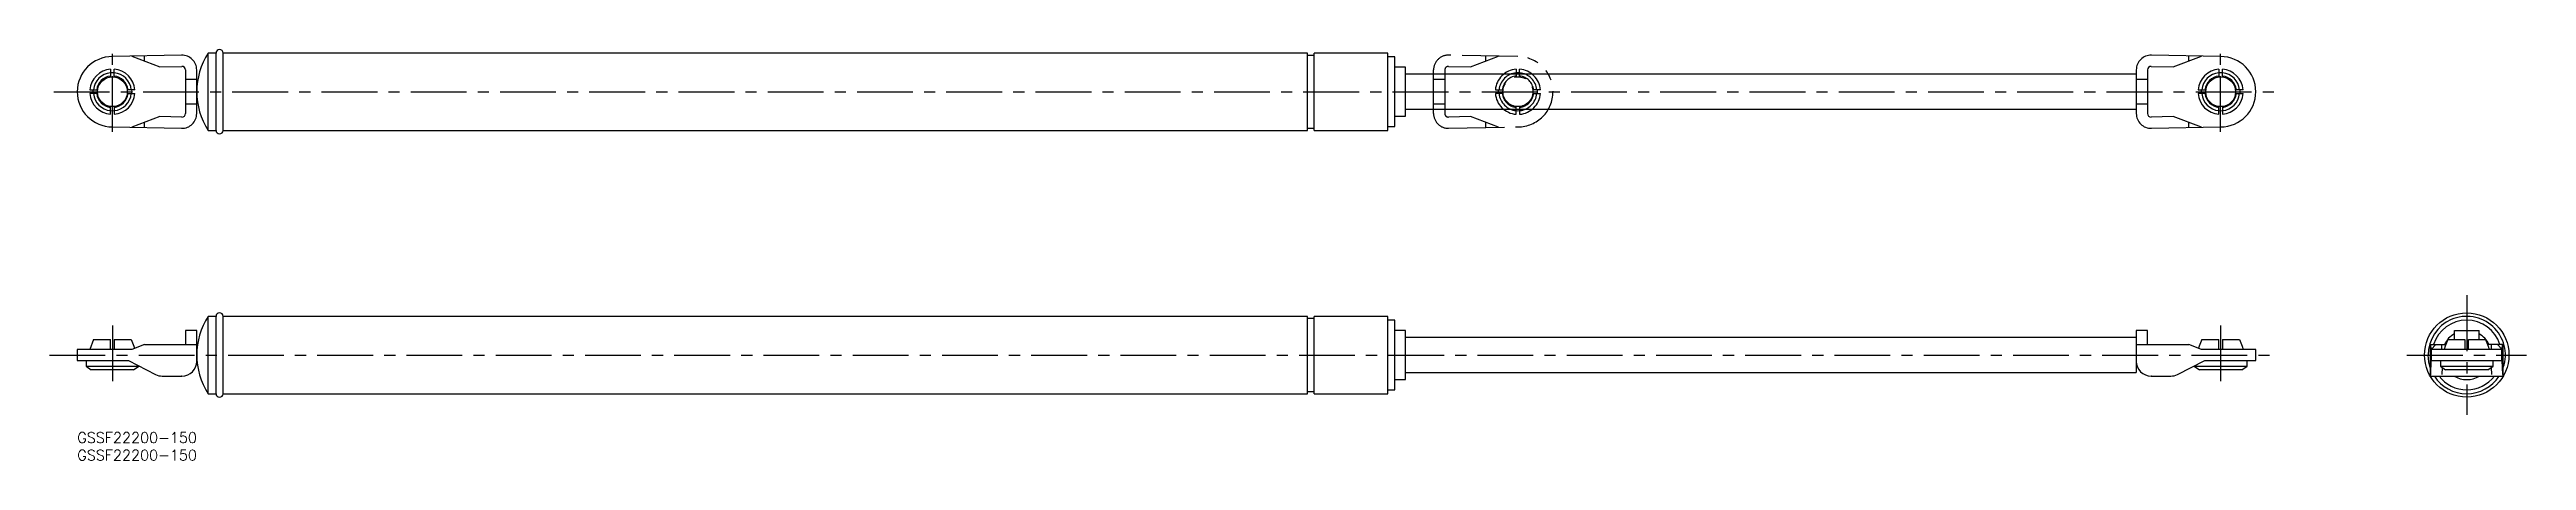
# Model space of a CAD drawing. Extents: x -8 to 697, y -8 to 109.
import ezdxf

# ---------------------------------------------------------------- set-up
doc = ezdxf.new("R2010")
doc.units = 0
doc.header["$LTSCALE"] = 0.5
doc.linetypes.add('CENTER', pattern=[50.8, 31.75, -6.35, 6.35, -6.35])
doc.linetypes.add('PHANTOM', pattern=[63.5, 31.75, -6.35, 6.35, -6.35, 6.35, -6.35])
for name, color, linetype in [('MSM_CENTER', 1, 'CENTER'), ('MSM_CONTINUOUS', 7, 'CONTINUOUS'), ('MSM_IMAGINARY', 6, 'PHANTOM'), ('MSM_PART_NUMBER', 7, 'CONTINUOUS')]:
    doc.layers.add(name, color=color, linetype=linetype)
doc.styles.get("Standard").update_dxf_attribs({"font": 'txt.shx', "height": 3, "bigfont": 'bigfont.shx'})

msp = doc.modelspace()

# ---------------------------------------------------------------- linework, layer by layer
at = {"layer": 'MSM_CENTER'}
for p, q in [((10, 85.47), (10, 108.35)), ((610, 85.47), (610, 108.35)), ((-6.67, 96.91), (627.28, 96.91)), ((680.03, 39), (680.03, 5)), ((10, 30.4), (10, 13.8)), ((610, 30.4), (610, 13.8)), ((-7.89, 22), (626.67, 22)), ((663.03, 22), (697.03, 22))]:
    msp.add_line(p, q, dxfattribs=at)
at = {"layer": 'MSM_CONTINUOUS'}
for p, q in [((29.71, 107.32), (10, 106.91)), ((15.5, 107.03), (23.5, 103.99)), ((19.09, 105.66), (19.09, 107.1)), ((39.5, 107.91), (37.3, 107.91)), ((37.3, 85.91), (37.3, 107.91)), ((39.5, 85.91), (39.5, 107.91)), ((350.1, 107.91), (41.5, 107.91)), ((41.5, 85.91), (41.5, 107.91)), ((350.1, 85.91), (350.1, 107.91)), ((352, 107.26), (350.1, 107.26)), ((373, 107.91), (352, 107.91)), ((352, 85.91), (352, 107.91)), ((373, 85.91), (373, 107.91)), ((375, 106.81), (373, 106.81)), ((375, 87.01), (375, 106.81)), ((610, 106.91), (590.29, 107.32)), ((596.5, 103.99), (604.5, 107.03)), ((600.91, 105.66), (600.91, 107.1)), ((9.5, 103.33), (9.5, 101.13)), ((9.5, 102.39), (10, 102.41)), ((10, 102.41), (10.5, 102.39)), ((10.5, 101.13), (10.5, 103.33)), ((23.5, 103.99), (29.78, 104.12)), ((30.8, 103.12), (30.8, 90.7)), ((34, 100.41), (30.8, 100.41)), ((34, 90.7), (34, 103.12)), ((378, 103.91), (375, 103.91)), ((378, 89.91), (378, 103.91)), ((586, 101.91), (378, 101.91)), ((586, 103.12), (586, 90.7)), ((589.2, 100.41), (586, 100.41)), ((589.2, 103.12), (589.2, 90.7)), ((590.22, 104.12), (596.5, 103.99)), ((609.5, 103.33), (609.5, 101.13)), ((609.5, 102.39), (610, 102.41)), ((610, 102.41), (610.5, 102.39)), ((610.5, 101.13), (610.5, 103.33)), ((3.58, 97.41), (5.78, 97.41)), ((5.78, 96.41), (3.58, 96.41)), ((4.5, 96.91), (4.52, 97.41)), ((4.52, 96.41), (4.5, 96.91)), ((9.5, 90.49), (9.5, 92.69)), ((10.5, 92.69), (10.5, 90.49)), ((16.42, 97.41), (14.22, 97.41)), ((14.22, 96.41), (16.42, 96.41)), ((15.48, 97.41), (15.5, 96.91)), ((15.5, 96.91), (15.48, 96.41)), ((34, 93.41), (30.8, 93.41)), ((378, 91.91), (586, 91.91)), ((589.2, 93.41), (586, 93.41)), ((603.58, 97.41), (605.78, 97.41)), ((605.78, 96.41), (603.58, 96.41)), ((604.5, 96.91), (604.52, 97.41)), ((604.52, 96.41), (604.5, 96.91)), ((609.5, 90.49), (609.5, 92.69)), ((610.5, 92.69), (610.5, 90.49)), ((616.42, 97.41), (614.22, 97.41)), ((614.22, 96.41), (616.42, 96.41)), ((615.48, 97.41), (615.5, 96.91)), ((615.5, 96.91), (615.48, 96.41)), ((10, 91.41), (9.5, 91.43)), ((10.5, 91.43), (10, 91.41)), ((10, 86.91), (29.71, 86.5)), ((23.5, 89.83), (15.5, 86.8)), ((19.09, 86.72), (19.09, 88.16)), ((29.78, 89.7), (23.5, 89.83)), ((37.3, 85.91), (39.5, 85.91)), ((41.5, 85.91), (350.1, 85.91)), ((350.1, 86.56), (352, 86.56)), ((352, 85.91), (373, 85.91)), ((373, 87.01), (375, 87.01)), ((375, 89.91), (378, 89.91)), ((596.5, 89.83), (590.22, 89.7)), ((590.29, 86.5), (610, 86.91)), ((604.5, 86.8), (596.5, 89.83)), ((600.91, 86.72), (600.91, 88.16)), ((610, 91.41), (609.5, 91.43)), ((610.5, 91.43), (610, 91.41)), ((34, 29), (30.8, 29)), ((30.8, 29), (30.8, 25)), ((34, 20.2), (34, 29)), ((39.5, 33), (37.3, 33)), ((37.3, 11), (37.3, 33)), ((39.5, 11), (39.5, 33)), ((350.1, 33), (41.5, 33)), ((41.5, 11), (41.5, 33)), ((350.1, 11), (350.1, 33)), ((352, 32.35), (350.1, 32.35)), ((373, 33), (352, 33)), ((352, 11), (352, 33)), ((373, 11), (373, 33)), ((375, 31.9), (373, 31.9)), ((375, 12.1), (375, 31.9)), ((378, 29), (375, 29)), ((378, 15), (378, 29)), ((589.2, 29), (586, 29)), ((586, 29), (586, 17)), ((589.2, 25), (589.2, 29)), ((676.53, 26.4), (676.53, 29)), ((676.53, 29), (683.53, 29)), ((683.53, 26.4), (683.53, 29)), ((0, 23.6), (0, 20.4)), ((15.5, 23.6), (0, 23.6)), ((4.62, 26.4), (3.58, 23.6)), ((4.62, 26.4), (9.5, 26.4)), ((9.5, 23.6), (9.5, 26.4)), ((10.5, 26.4), (15.38, 26.4)), ((10.5, 26.4), (10.5, 23.6)), ((15.38, 26.4), (16.09, 24.47)), ((19.09, 25), (15.5, 23.6)), ((16.09, 24.47), (16.3, 23.91)), ((19.09, 25), (34, 25)), ((586, 27), (378, 27)), ((586, 25), (600.91, 25)), ((604.5, 23.6), (600.91, 25)), ((603.91, 24.47), (603.7, 23.91)), ((604.62, 26.4), (603.91, 24.47)), ((620, 23.6), (604.5, 23.6)), ((604.62, 26.4), (609.5, 26.4)), ((609.5, 23.6), (609.5, 26.4)), ((610.5, 26.4), (610.5, 23.6)), ((610.5, 26.4), (615.38, 26.4)), ((615.38, 26.4), (616.09, 24.47)), ((616.09, 24.47), (616.42, 23.6)), ((620, 20.4), (620, 23.6)), ((669.2, 20.04), (669.03, 22)), ((669.62, 25), (669.62, 16)), ((669.62, 25), (674.13, 25)), ((669.62, 25), (669.62, 25)), ((669.91, 23.6), (669.84, 25)), ((671.27, 25), (669.91, 23.6)), ((690.14, 23.6), (669.91, 23.6)), ((670.03, 20.4), (670.03, 23.6)), ((672.95, 23.6), (672.95, 25)), ((673.93, 24.47), (673.61, 23.6)), ((674.65, 26.4), (673.93, 24.47)), ((674.65, 26.4), (679.53, 26.4)), ((679.53, 26.4), (679.53, 23.6)), ((680.53, 26.4), (685.4, 26.4)), ((680.53, 23.6), (680.53, 26.4)), ((685.4, 26.4), (686.12, 24.47)), ((690.44, 25), (685.93, 25)), ((686.12, 24.47), (686.45, 23.6)), ((687.11, 23.6), (687.11, 25)), ((688.78, 25), (690.14, 23.6)), ((690.03, 20.4), (690.03, 23.6)), ((690.14, 23.6), (690.22, 25)), ((690.44, 16), (690.44, 25)), ((690.44, 25), (690.44, 25)), ((0, 20.4), (14.54, 20.4)), ((2.5, 20.4), (2.5, 18.8)), ((2.5, 18.8), (4, 17.8)), ((2.5, 18.8), (17.5, 18.8)), ((16, 17.8), (4, 17.8)), ((14.54, 20.4), (22.3, 16.46)), ((16, 17.8), (17.5, 18.8)), ((17.5, 18.8), (17.5, 18.9)), ((24.2, 16), (29.71, 16)), ((29.8, 16), (29.71, 16)), ((375, 15), (378, 15)), ((378, 17), (586, 17)), ((590.29, 16), (590.2, 16)), ((590.29, 16), (595.8, 16)), ((597.7, 16.46), (605.46, 20.4)), ((602.5, 18.9), (602.5, 18.8)), ((602.5, 18.8), (604, 17.8)), ((602.5, 18.8), (617.5, 18.8)), ((616, 17.8), (604, 17.8)), ((605.46, 20.4), (620, 20.4)), ((616, 17.8), (617.5, 18.8)), ((617.5, 18.8), (617.5, 20.4)), ((669.62, 18.45), (669.2, 20.04)), ((669.62, 16), (690.44, 16)), ((669.62, 16), (669.62, 16)), ((669.73, 16), (669.73, 16)), ((669.73, 16), (669.74, 16)), ((669.74, 16.04), (669.75, 16.06)), ((669.74, 16.03), (669.74, 16.04)), ((669.74, 16.02), (669.74, 16.03)), ((669.74, 16.01), (669.74, 16.02)), ((669.74, 16), (669.74, 16.01)), ((669.74, 16.01), (669.74, 16.01)), ((669.75, 16.13), (669.76, 16.15)), ((669.75, 16.11), (669.75, 16.13)), ((669.75, 16.09), (669.75, 16.11)), ((669.75, 16.07), (669.75, 16.09)), ((669.75, 16.06), (669.75, 16.07)), ((669.76, 16.28), (669.77, 16.31)), ((669.76, 16.25), (669.76, 16.28)), ((669.76, 16.22), (669.76, 16.25)), ((669.76, 16.2), (669.76, 16.22)), ((669.76, 16.17), (669.76, 16.2)), ((669.76, 16.15), (669.76, 16.17)), ((669.77, 16.46), (669.93, 20.4)), ((669.77, 16.42), (669.77, 16.46)), ((669.77, 16.38), (669.77, 16.42)), ((669.77, 16.35), (669.77, 16.38)), ((669.77, 16.31), (669.77, 16.35)), ((669.93, 20.4), (690.12, 20.4)), ((672.53, 20.4), (672.53, 18.8)), ((672.53, 18.8), (674.03, 17.8)), ((672.53, 18.8), (687.53, 18.8)), ((673.05, 18.45), (672.97, 16.46)), ((686.03, 17.8), (674.03, 17.8)), ((686.03, 17.8), (687.53, 18.8)), ((687, 18.45), (687.08, 16.46)), ((687.53, 18.8), (687.53, 20.4)), ((690.28, 16.46), (690.12, 20.4)), ((690.28, 16.46), (690.29, 16.42)), ((690.29, 16.42), (690.29, 16.38)), ((690.29, 16.38), (690.29, 16.35)), ((690.29, 16.35), (690.29, 16.31)), ((690.29, 16.31), (690.29, 16.28)), ((690.29, 16.28), (690.29, 16.25)), ((690.29, 16.25), (690.3, 16.22)), ((690.3, 16.22), (690.3, 16.2)), ((690.3, 16.2), (690.3, 16.17)), ((690.3, 16.17), (690.3, 16.15)), ((690.3, 16.15), (690.3, 16.13)), ((690.3, 16.13), (690.3, 16.11)), ((690.3, 16.11), (690.31, 16.09)), ((690.31, 16.09), (690.31, 16.07)), ((690.31, 16.07), (690.31, 16.06)), ((690.31, 16.06), (690.31, 16.04)), ((690.31, 16.04), (690.31, 16.03)), ((690.31, 16.03), (690.31, 16.02)), ((690.31, 16.02), (690.32, 16.01)), ((690.32, 16.01), (690.32, 16.01)), ((690.32, 16.01), (690.32, 16)), ((690.32, 16), (690.32, 16)), ((690.32, 16), (690.32, 16)), ((690.44, 16), (690.44, 16)), ((37.3, 11), (39.5, 11)), ((41.5, 11), (350.1, 11)), ((350.1, 11.65), (352, 11.65)), ((352, 11), (373, 11)), ((373, 12.1), (375, 12.1))]:
    msp.add_line(p, q, dxfattribs=at)
for centre, radius in [((10, 96.91), 4.25), ((610, 96.91), 4.25), ((680.03, 22), 12)]:
    msp.add_circle(centre, radius, dxfattribs=at)
for centre, radius, start, end in [((10, 96.91), 10, 90, 270), ((29.8, 103.12), 4.2, 0, 91.19349), ((54, 96.91), 20, 146.63299, 213.36701), ((40.5, 107.91), 1, 0, 180), ((590.2, 103.12), 4.2, 88.80651, 180), ((610, 96.91), 10, 270, 90), ((10, 96.91), 6.44, 94.45407, 175.54593), ((10, 96.91), 5.4, 95.31277, 174.68723), ((10, 96.91), 4.5, 96.37937, 173.62063), ((10, 96.91), 6.44, 4.45407, 85.54593), ((10, 96.91), 5.4, 5.31277, 84.68723), ((10, 96.91), 4.5, 6.37937, 83.62063), ((29.8, 103.12), 1, 0, 91.19349), ((590.2, 103.12), 1, 88.80651, 180), ((610, 96.91), 6.44, 94.45407, 175.54593), ((610, 96.91), 5.4, 95.31277, 174.68723), ((610, 96.91), 4.5, 96.37937, 173.62063), ((610, 96.91), 6.44, 4.45407, 85.54593), ((610, 96.91), 5.4, 5.31277, 84.68723), ((610, 96.91), 4.5, 6.37937, 83.62063), ((10, 96.91), 6.44, 184.45407, 265.54593), ((10, 96.91), 5.4, 185.31277, 264.68723), ((10, 96.91), 4.5, 186.37937, 263.62063), ((10, 96.91), 5.4, 275.31277, 354.68723), ((10, 96.91), 6.44, 274.45407, 355.54593), ((10, 96.91), 4.5, 276.37937, 353.62063), ((610, 96.91), 6.44, 184.45407, 265.54593), ((610, 96.91), 5.4, 185.31277, 264.68723), ((610, 96.91), 4.5, 186.37937, 263.62063), ((610, 96.91), 4.5, 276.37937, 353.62063), ((610, 96.91), 5.4, 275.31277, 354.68723), ((610, 96.91), 6.44, 274.45407, 355.54593), ((29.8, 90.7), 4.2, 268.80651, 0), ((29.8, 90.7), 1, 268.80651, 0), ((40.5, 85.91), 1, 180, 0), ((590.2, 90.7), 4.2, 180, 271.19349), ((590.2, 90.7), 1, 180, 271.19349), ((54, 22), 20, 146.63299, 213.36701), ((40.5, 33), 1, 0, 180), ((680.03, 22), 11, 341.17491, 180), ((680.03, 22), 9.9, 17.6397, 162.3603), ((680.03, 22), 7, 120, 154.62307), ((680.03, 22), 7, 25.37693, 60), ((24.2, 20.2), 4.2, 243.03406, 270), ((29.8, 20.2), 4.2, 270, 0), ((590.2, 20.2), 4.2, 180, 270), ((595.8, 20.2), 4.2, 270, 296.96594), ((680.03, 22), 11, 213.05573, 326.94427), ((680.03, 22), 9.9, 217.3052, 322.6948), ((680.03, 22), 7, 238.99728, 301.00272), ((40.5, 11), 1, 180, 0)]:
    msp.add_arc(centre, radius, start, end, dxfattribs=at)
at = {"layer": 'MSM_IMAGINARY'}
for p, q in [((410, 106.91), (390.29, 107.32)), ((396.5, 103.99), (404.5, 107.03)), ((400.91, 105.66), (400.91, 107.1)), ((386, 90.7), (386, 103.12)), ((389.2, 100.41), (386, 100.41)), ((389.2, 103.12), (389.2, 90.7)), ((390.22, 104.12), (396.5, 103.99)), ((409.5, 103.33), (409.5, 101.13)), ((409.5, 102.39), (410, 102.41)), ((410, 102.41), (410.5, 102.39)), ((410.5, 101.13), (410.5, 103.33)), ((389.2, 93.41), (386, 93.41)), ((403.58, 97.41), (405.78, 97.41)), ((405.78, 96.41), (403.58, 96.41)), ((404.5, 96.91), (404.52, 97.41)), ((404.52, 96.41), (404.5, 96.91)), ((409.5, 90.49), (409.5, 92.69)), ((410.5, 92.69), (410.5, 90.49)), ((416.42, 97.41), (414.22, 97.41)), ((414.22, 96.41), (416.42, 96.41)), ((415.48, 97.41), (415.5, 96.91)), ((415.5, 96.91), (415.48, 96.41)), ((396.5, 89.83), (390.22, 89.7)), ((390.29, 86.5), (410, 86.91)), ((404.5, 86.8), (396.5, 89.83)), ((400.91, 86.72), (400.91, 88.16)), ((410, 91.41), (409.5, 91.43)), ((410.5, 91.43), (410, 91.41))]:
    msp.add_line(p, q, dxfattribs=at)
msp.add_circle((410, 96.91), 4.25, dxfattribs=at)
for centre, radius, start, end in [((390.2, 103.12), 4.2, 88.80651, 180), ((410, 96.91), 10, 270, 90), ((390.2, 103.12), 1, 88.80651, 180), ((410, 96.91), 6.44, 94.45407, 175.54593), ((410, 96.91), 5.4, 95.31277, 174.68723), ((410, 96.91), 4.5, 96.37937, 173.62063), ((410, 96.91), 6.44, 4.45407, 85.54593), ((410, 96.91), 5.4, 5.31277, 84.68723), ((410, 96.91), 4.5, 6.37937, 83.62063), ((410, 96.91), 6.44, 184.45407, 265.54593), ((410, 96.91), 5.4, 185.31277, 264.68723), ((410, 96.91), 4.5, 186.37937, 263.62063), ((410, 96.91), 4.5, 276.37937, 353.62063), ((410, 96.91), 5.4, 275.31277, 354.68723), ((410, 96.91), 6.44, 274.45407, 355.54593), ((390.2, 90.7), 4.2, 180, 271.19349), ((390.2, 90.7), 1, 180, 271.19349)]:
    msp.add_arc(centre, radius, start, end, dxfattribs=at)

# ---------------------------------------------------------------- texts
at = {"layer": 'MSM_PART_NUMBER', "char_height": 3, "width": 121.0942, "attachment_point": 1}
for insert in [(0, 0), (0, -5)]:
    msp.add_mtext('{GSSF22200-150}', dxfattribs=dict(at, insert=insert))

doc.saveas('drawing.dxf')
